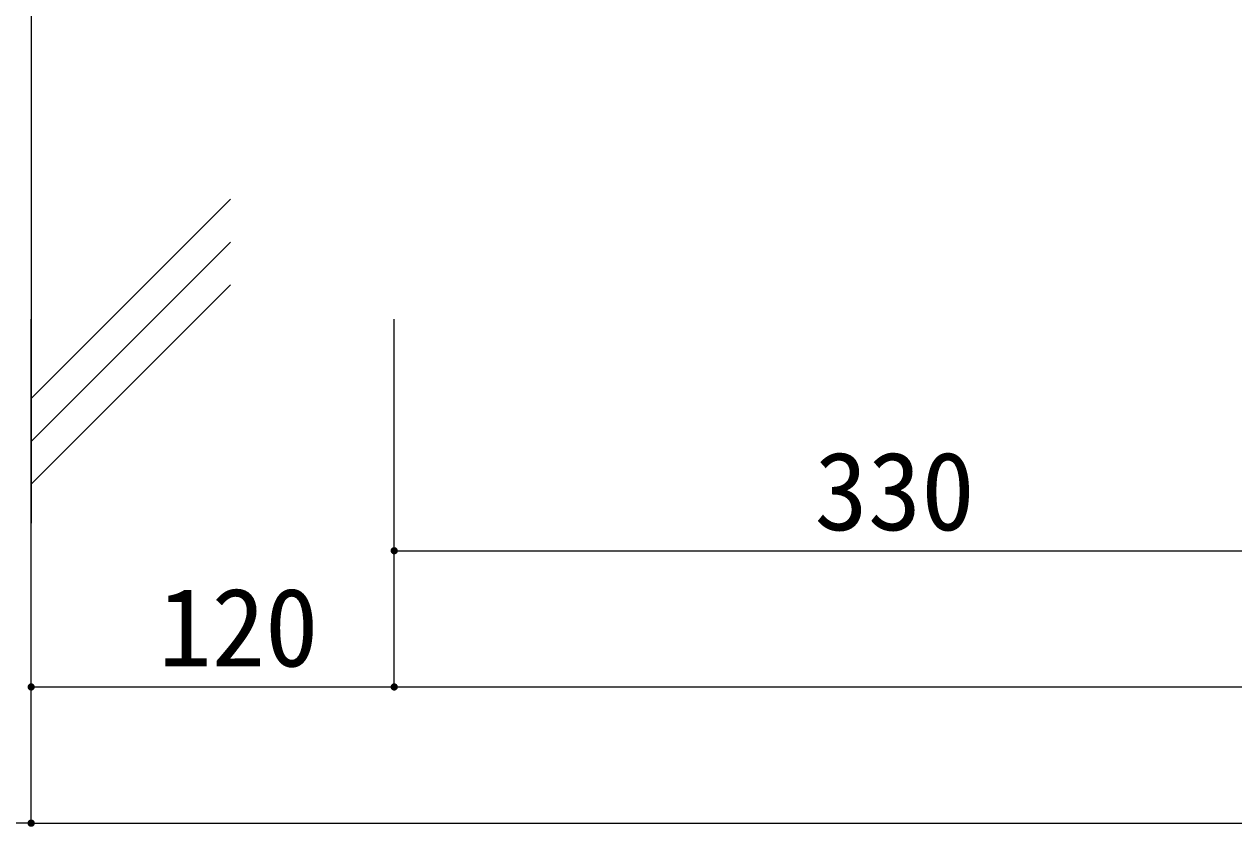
# Model space of a CAD drawing. Units: millimetres, scale not verified, with parts at other scales. Extents: x -10000 to 10000, y -6925 to 6925.
# Drawn here: x 2078 to 3410, y 2976 to 3860 of the extents above; entities that cross this region are included whole.
import ezdxf
from ezdxf.enums import TextEntityAlignment as Align

# ---------------------------------------------------------------- set-up
doc = ezdxf.new("R2010")
doc.units = ezdxf.units.MM
doc.header["$LTSCALE"] = 50
for name, color, linetype, lineweight in [('0-5_1-7', 7, 'Continuous', 9), ('1-1_2-7', 7, 'Continuous', 9), ('1-8_2-0', 7, 'Continuous', 9)]:
    doc.layers.add(name, color=color, linetype=linetype, lineweight=lineweight)
doc.styles.add('ＭＳ ゴシック', font='')
doc.styles.get('ＭＳ ゴシック').set_extended_font_data('MS Gothic')

msp = doc.modelspace()

# ---------------------------------------------------------------- linework, layer by layer
at = {"layer": '1-1_2-7', "color": 3}
for p, q in [((2085.43, 3155), (2085.43, 3534.94)), ((2085.43, 2980), (2085.43, 3534.94)), ((2485.43, 3280), (2485.43, 3534.94)), ((2485.43, 3130), (2485.43, 3534.94)), ((2085.43, 3030), (2085.43, 3409.59)), ((2085.43, 2980), (2085.43, 3382.22)), ((2485.43, 3280), (3585.47, 3280)), ((2085.43, 3130), (2485.43, 3130)), ((2485.43, 3130), (5485.43, 3130)), ((2085.43, 2980), (-2914.57, 2980)), ((2085.43, 2980), (5485.43, 2980))]:
    msp.add_line(p, q, dxfattribs=at)
at = {"layer": '1-1_2-7'}
for points in [[(2481.43, 3280), (2482.06, 3282.14), (2485.43, 3280)], [(2481.43, 3280), (2481.81, 3281.7), (2482.06, 3282.14)], [(2481.43, 3280), (2481.63, 3281.24), (2481.81, 3281.7)], [(2481.43, 3280), (2481.5, 3280.75), (2481.63, 3281.24)], [(2481.43, 3280), (2481.44, 3280.25), (2481.5, 3280.75)], [(2485.43, 3276), (2481.43, 3280), (2485.43, 3280)], [(2485.43, 3276), (2481.47, 3279.5), (2481.43, 3280)], [(2485.43, 3276), (2481.56, 3279), (2481.47, 3279.5)], [(2485.43, 3276), (2481.71, 3278.53), (2481.56, 3279)], [(2485.18, 3276.01), (2481.71, 3278.53), (2485.43, 3276)], [(2484.68, 3276.07), (2481.71, 3278.53), (2485.18, 3276.01)], [(2484.68, 3276.07), (2481.93, 3278.07), (2481.71, 3278.53)], [(2485.43, 3280), (2482.06, 3282.14), (2482.35, 3282.55)], [(2485.43, 3280), (2482.35, 3282.55), (2482.7, 3282.91)], [(2485.43, 3280), (2482.7, 3282.91), (2483.08, 3283.24)], [(2485.43, 3280), (2483.08, 3283.24), (2483.51, 3283.5)], [(2485.43, 3280), (2483.51, 3283.5), (2483.96, 3283.72)], [(2485.43, 3280), (2483.96, 3283.72), (2484.44, 3283.87)], [(2485.43, 3280), (2484.44, 3283.87), (2484.93, 3283.97)], [(2485.43, 3280), (2484.93, 3283.97), (2485.43, 3284)], [(2489.31, 3280.99), (2485.43, 3284), (2485.68, 3283.99)], [(2489.31, 3280.99), (2485.43, 3280), (2485.43, 3284)], [(2489.4, 3280.5), (2485.43, 3280), (2489.31, 3280.99)], [(2489.43, 3280), (2485.43, 3280), (2489.4, 3280.5)], [(2489.43, 3279.75), (2485.43, 3280), (2489.43, 3280)], [(2489.36, 3279.25), (2485.43, 3280), (2489.43, 3279.75)], [(2489.24, 3278.76), (2485.43, 3280), (2489.36, 3279.25)], [(2489.05, 3278.3), (2485.43, 3280), (2489.24, 3278.76)], [(2488.81, 3277.86), (2485.43, 3280), (2489.05, 3278.3)], [(2488.52, 3277.45), (2485.43, 3280), (2488.81, 3277.86)], [(2488.52, 3277.45), (2485.43, 3276), (2485.43, 3280)], [(2489.15, 3281.47), (2485.68, 3283.99), (2486.18, 3283.93)], [(2489.31, 3280.99), (2485.68, 3283.99), (2489.15, 3281.47)], [(2488.94, 3281.93), (2486.18, 3283.93), (2486.67, 3283.8)], [(2489.15, 3281.47), (2486.18, 3283.93), (2488.94, 3281.93)], [(2488.67, 3282.35), (2486.67, 3283.8), (2487.14, 3283.62)], [(2488.94, 3281.93), (2486.67, 3283.8), (2488.67, 3282.35)], [(2488.35, 3282.74), (2487.14, 3283.62), (2487.58, 3283.38)], [(2488.67, 3282.35), (2487.14, 3283.62), (2488.35, 3282.74)], [(2488.35, 3282.74), (2487.58, 3283.38), (2487.98, 3283.08)], [(2484.2, 3276.19), (2481.93, 3278.07), (2484.68, 3276.07)], [(2484.2, 3276.19), (2482.2, 3277.65), (2481.93, 3278.07)], [(2483.73, 3276.38), (2482.2, 3277.65), (2484.2, 3276.19)], [(2483.73, 3276.38), (2482.52, 3277.26), (2482.2, 3277.65)], [(2483.29, 3276.62), (2482.52, 3277.26), (2483.73, 3276.38)], [(2483.29, 3276.62), (2482.88, 3276.92), (2482.52, 3277.26)], [(2488.17, 3277.08), (2485.43, 3276), (2488.52, 3277.45)], [(2487.78, 3276.76), (2485.43, 3276), (2488.17, 3277.08)], [(2487.36, 3276.49), (2485.43, 3276), (2487.78, 3276.76)], [(2486.91, 3276.28), (2485.43, 3276), (2487.36, 3276.49)], [(2486.43, 3276.12), (2485.43, 3276), (2486.91, 3276.28)], [(2485.93, 3276.03), (2485.43, 3276), (2486.43, 3276.12)], [(2081.43, 3130), (2082.06, 3132.14), (2085.43, 3130)], [(2081.43, 3130), (2081.81, 3131.7), (2082.06, 3132.14)], [(2085.43, 3130), (2082.06, 3132.14), (2082.35, 3132.55)], [(2085.43, 3130), (2082.35, 3132.55), (2082.7, 3132.91)], [(2085.43, 3130), (2082.7, 3132.91), (2083.08, 3133.24)], [(2085.43, 3130), (2083.08, 3133.24), (2083.51, 3133.5)], [(2085.43, 3130), (2083.51, 3133.5), (2083.96, 3133.72)], [(2085.43, 3130), (2083.96, 3133.72), (2084.44, 3133.87)], [(2085.43, 3130), (2084.44, 3133.87), (2084.93, 3133.97)], [(2085.43, 3130), (2084.93, 3133.97), (2085.43, 3134)], [(2089.15, 3131.47), (2085.43, 3134), (2085.68, 3133.99)], [(2089.15, 3131.47), (2085.43, 3130), (2085.43, 3134)], [(2088.94, 3131.93), (2085.68, 3133.99), (2086.18, 3133.93)], [(2089.15, 3131.47), (2085.68, 3133.99), (2088.94, 3131.93)], [(2088.67, 3132.35), (2086.18, 3133.93), (2086.67, 3133.8)], [(2088.94, 3131.93), (2086.18, 3133.93), (2088.67, 3132.35)], [(2088.35, 3132.74), (2086.67, 3133.8), (2087.14, 3133.62)], [(2088.67, 3132.35), (2086.67, 3133.8), (2088.35, 3132.74)], [(2087.98, 3133.08), (2087.14, 3133.62), (2087.58, 3133.38)], [(2088.35, 3132.74), (2087.14, 3133.62), (2087.98, 3133.08)], [(2481.43, 3130), (2482.06, 3132.14), (2485.43, 3130)], [(2481.43, 3130), (2481.81, 3131.7), (2482.06, 3132.14)], [(2485.43, 3130), (2482.06, 3132.14), (2482.35, 3132.55)], [(2485.43, 3130), (2482.35, 3132.55), (2482.7, 3132.91)], [(2485.43, 3130), (2482.7, 3132.91), (2483.08, 3133.24)], [(2485.43, 3130), (2483.08, 3133.24), (2483.51, 3133.5)], [(2485.43, 3130), (2483.51, 3133.5), (2483.96, 3133.72)], [(2485.43, 3130), (2483.96, 3133.72), (2484.44, 3133.87)], [(2485.43, 3130), (2484.44, 3133.87), (2484.93, 3133.97)], [(2485.43, 3130), (2484.93, 3133.97), (2485.43, 3134)], [(2489.31, 3130.99), (2485.43, 3134), (2485.68, 3133.99)], [(2489.4, 3130.5), (2485.43, 3134), (2489.31, 3130.99)], [(2489.4, 3130.5), (2485.43, 3130), (2485.43, 3134)], [(2489.15, 3131.47), (2485.68, 3133.99), (2486.18, 3133.93)], [(2489.31, 3130.99), (2485.68, 3133.99), (2489.15, 3131.47)], [(2488.94, 3131.93), (2486.18, 3133.93), (2486.67, 3133.8)], [(2489.15, 3131.47), (2486.18, 3133.93), (2488.94, 3131.93)], [(2488.67, 3132.35), (2486.67, 3133.8), (2487.14, 3133.62)], [(2488.94, 3131.93), (2486.67, 3133.8), (2488.67, 3132.35)], [(2488.35, 3132.74), (2487.14, 3133.62), (2487.58, 3133.38)], [(2488.67, 3132.35), (2487.14, 3133.62), (2488.35, 3132.74)], [(2488.35, 3132.74), (2487.58, 3133.38), (2487.98, 3133.08)], [(2081.43, 3130), (2081.63, 3131.24), (2081.81, 3131.7)], [(2081.43, 3130), (2081.5, 3130.75), (2081.63, 3131.24)], [(2081.43, 3130), (2081.44, 3130.25), (2081.5, 3130.75)], [(2085.43, 3126), (2081.43, 3130), (2085.43, 3130)], [(2085.43, 3126), (2081.47, 3129.5), (2081.43, 3130)], [(2085.43, 3126), (2081.56, 3129), (2081.47, 3129.5)], [(2085.43, 3126), (2081.71, 3128.53), (2081.56, 3129)], [(2085.43, 3126), (2081.93, 3128.07), (2081.71, 3128.53)], [(2085.18, 3126.01), (2081.93, 3128.07), (2085.43, 3126)], [(2084.68, 3126.07), (2081.93, 3128.07), (2085.18, 3126.01)], [(2084.68, 3126.07), (2082.2, 3127.65), (2081.93, 3128.07)], [(2084.2, 3126.19), (2082.2, 3127.65), (2084.68, 3126.07)], [(2084.2, 3126.19), (2082.52, 3127.26), (2082.2, 3127.65)], [(2083.73, 3126.38), (2082.52, 3127.26), (2084.2, 3126.19)], [(2083.73, 3126.38), (2082.88, 3126.92), (2082.52, 3127.26)], [(2083.29, 3126.62), (2082.88, 3126.92), (2083.73, 3126.38)], [(2089.31, 3130.99), (2085.43, 3130), (2089.15, 3131.47)], [(2089.4, 3130.5), (2085.43, 3130), (2089.31, 3130.99)], [(2089.43, 3130), (2085.43, 3130), (2089.4, 3130.5)], [(2089.43, 3129.75), (2085.43, 3130), (2089.43, 3130)], [(2089.36, 3129.25), (2085.43, 3130), (2089.43, 3129.75)], [(2089.24, 3128.76), (2085.43, 3130), (2089.36, 3129.25)], [(2089.05, 3128.3), (2085.43, 3130), (2089.24, 3128.76)], [(2088.81, 3127.86), (2085.43, 3130), (2089.05, 3128.3)], [(2088.52, 3127.45), (2085.43, 3130), (2088.81, 3127.86)], [(2088.52, 3127.45), (2085.43, 3126), (2085.43, 3130)], [(2088.17, 3127.08), (2085.43, 3126), (2088.52, 3127.45)], [(2087.78, 3126.76), (2085.43, 3126), (2088.17, 3127.08)], [(2087.36, 3126.49), (2085.43, 3126), (2087.78, 3126.76)], [(2086.91, 3126.28), (2085.43, 3126), (2087.36, 3126.49)], [(2086.43, 3126.12), (2085.43, 3126), (2086.91, 3126.28)], [(2085.93, 3126.03), (2085.43, 3126), (2086.43, 3126.12)], [(2481.43, 3130), (2481.63, 3131.24), (2481.81, 3131.7)], [(2481.43, 3130), (2481.5, 3130.75), (2481.63, 3131.24)], [(2481.43, 3130), (2481.44, 3130.25), (2481.5, 3130.75)], [(2485.43, 3126), (2481.43, 3130), (2485.43, 3130)], [(2485.43, 3126), (2481.47, 3129.5), (2481.43, 3130)], [(2485.43, 3126), (2481.56, 3129), (2481.47, 3129.5)], [(2485.18, 3126.01), (2481.56, 3129), (2485.43, 3126)], [(2485.18, 3126.01), (2481.71, 3128.53), (2481.56, 3129)], [(2484.68, 3126.07), (2481.71, 3128.53), (2485.18, 3126.01)], [(2484.68, 3126.07), (2481.93, 3128.07), (2481.71, 3128.53)], [(2484.2, 3126.19), (2481.93, 3128.07), (2484.68, 3126.07)], [(2484.2, 3126.19), (2482.2, 3127.65), (2481.93, 3128.07)], [(2483.73, 3126.38), (2482.2, 3127.65), (2484.2, 3126.19)], [(2483.73, 3126.38), (2482.52, 3127.26), (2482.2, 3127.65)], [(2483.29, 3126.62), (2482.52, 3127.26), (2483.73, 3126.38)], [(2483.29, 3126.62), (2482.88, 3126.92), (2482.52, 3127.26)], [(2489.43, 3130), (2485.43, 3130), (2489.4, 3130.5)], [(2489.43, 3129.75), (2485.43, 3130), (2489.43, 3130)], [(2489.36, 3129.25), (2485.43, 3130), (2489.43, 3129.75)], [(2489.24, 3128.76), (2485.43, 3130), (2489.36, 3129.25)], [(2489.05, 3128.3), (2485.43, 3130), (2489.24, 3128.76)], [(2488.81, 3127.86), (2485.43, 3130), (2489.05, 3128.3)], [(2488.52, 3127.45), (2485.43, 3130), (2488.81, 3127.86)], [(2488.52, 3127.45), (2485.43, 3126), (2485.43, 3130)], [(2488.17, 3127.08), (2485.43, 3126), (2488.52, 3127.45)], [(2487.78, 3126.76), (2485.43, 3126), (2488.17, 3127.08)], [(2487.36, 3126.49), (2485.43, 3126), (2487.78, 3126.76)], [(2486.91, 3126.28), (2485.43, 3126), (2487.36, 3126.49)], [(2486.43, 3126.12), (2485.43, 3126), (2486.91, 3126.28)], [(2485.93, 3126.03), (2485.43, 3126), (2486.43, 3126.12)], [(2081.43, 2980), (2082.06, 2982.14), (2085.43, 2980)], [(2081.43, 2980), (2081.81, 2981.7), (2082.06, 2982.14)], [(2081.43, 2980), (2082.06, 2982.14), (2085.43, 2980)], [(2081.43, 2980), (2081.81, 2981.7), (2082.06, 2982.14)], [(2081.43, 2980), (2082.06, 2982.14), (2085.43, 2980)], [(2081.43, 2980), (2081.81, 2981.7), (2082.06, 2982.14)], [(2081.43, 2980), (2081.63, 2981.24), (2081.81, 2981.7)], [(2081.43, 2980), (2081.63, 2981.24), (2081.81, 2981.7)], [(2081.43, 2980), (2081.63, 2981.24), (2081.81, 2981.7)], [(2081.43, 2980), (2081.5, 2980.75), (2081.63, 2981.24)], [(2081.43, 2980), (2081.5, 2980.75), (2081.63, 2981.24)], [(2081.43, 2980), (2081.5, 2980.75), (2081.63, 2981.24)], [(2081.43, 2980), (2081.44, 2980.25), (2081.5, 2980.75)], [(2081.43, 2980), (2081.44, 2980.25), (2081.5, 2980.75)], [(2081.43, 2980), (2081.44, 2980.25), (2081.5, 2980.75)], [(2085.43, 2976), (2081.43, 2980), (2085.43, 2980)], [(2085.43, 2976), (2081.47, 2979.5), (2081.43, 2980)], [(2085.43, 2976), (2081.43, 2980), (2085.43, 2980)], [(2085.43, 2976), (2081.47, 2979.5), (2081.43, 2980)], [(2085.43, 2976), (2081.43, 2980), (2085.43, 2980)], [(2085.43, 2976), (2081.47, 2979.5), (2081.43, 2980)], [(2085.43, 2976), (2081.56, 2979), (2081.47, 2979.5)], [(2085.43, 2976), (2081.56, 2979), (2081.47, 2979.5)], [(2085.43, 2976), (2081.56, 2979), (2081.47, 2979.5)], [(2085.43, 2976), (2081.71, 2978.53), (2081.56, 2979)], [(2085.43, 2976), (2081.71, 2978.53), (2081.56, 2979)], [(2085.43, 2976), (2081.71, 2978.53), (2081.56, 2979)], [(2085.18, 2976.01), (2081.71, 2978.53), (2085.43, 2976)], [(2085.18, 2976.01), (2081.93, 2978.07), (2081.71, 2978.53)], [(2085.18, 2976.01), (2081.71, 2978.53), (2085.43, 2976)], [(2085.18, 2976.01), (2081.93, 2978.07), (2081.71, 2978.53)], [(2085.18, 2976.01), (2081.71, 2978.53), (2085.43, 2976)], [(2085.18, 2976.01), (2081.93, 2978.07), (2081.71, 2978.53)], [(2084.68, 2976.07), (2081.93, 2978.07), (2085.18, 2976.01)], [(2084.68, 2976.07), (2082.2, 2977.65), (2081.93, 2978.07)], [(2084.68, 2976.07), (2081.93, 2978.07), (2085.18, 2976.01)], [(2084.68, 2976.07), (2082.2, 2977.65), (2081.93, 2978.07)], [(2084.68, 2976.07), (2081.93, 2978.07), (2085.18, 2976.01)], [(2084.68, 2976.07), (2082.2, 2977.65), (2081.93, 2978.07)], [(2085.43, 2980), (2082.06, 2982.14), (2082.35, 2982.55)], [(2085.43, 2980), (2082.06, 2982.14), (2082.35, 2982.55)], [(2085.43, 2980), (2082.06, 2982.14), (2082.35, 2982.55)], [(2084.2, 2976.19), (2082.2, 2977.65), (2084.68, 2976.07)], [(2084.2, 2976.19), (2082.52, 2977.26), (2082.2, 2977.65)], [(2084.2, 2976.19), (2082.2, 2977.65), (2084.68, 2976.07)], [(2084.2, 2976.19), (2082.52, 2977.26), (2082.2, 2977.65)], [(2084.2, 2976.19), (2082.2, 2977.65), (2084.68, 2976.07)], [(2084.2, 2976.19), (2082.52, 2977.26), (2082.2, 2977.65)], [(2085.43, 2980), (2082.35, 2982.55), (2082.7, 2982.91)], [(2085.43, 2980), (2082.35, 2982.55), (2082.7, 2982.91)], [(2085.43, 2980), (2082.35, 2982.55), (2082.7, 2982.91)], [(2083.73, 2976.38), (2082.52, 2977.26), (2084.2, 2976.19)], [(2083.73, 2976.38), (2082.88, 2976.92), (2082.52, 2977.26)], [(2083.73, 2976.38), (2082.52, 2977.26), (2084.2, 2976.19)], [(2083.73, 2976.38), (2082.88, 2976.92), (2082.52, 2977.26)], [(2083.73, 2976.38), (2082.52, 2977.26), (2084.2, 2976.19)], [(2083.73, 2976.38), (2082.88, 2976.92), (2082.52, 2977.26)], [(2085.43, 2980), (2082.7, 2982.91), (2083.08, 2983.24)], [(2085.43, 2980), (2082.7, 2982.91), (2083.08, 2983.24)], [(2085.43, 2980), (2082.7, 2982.91), (2083.08, 2983.24)], [(2083.29, 2976.62), (2082.88, 2976.92), (2083.73, 2976.38)], [(2083.29, 2976.62), (2082.88, 2976.92), (2083.73, 2976.38)], [(2083.29, 2976.62), (2082.88, 2976.92), (2083.73, 2976.38)], [(2085.43, 2980), (2083.08, 2983.24), (2083.51, 2983.5)], [(2085.43, 2980), (2083.08, 2983.24), (2083.51, 2983.5)], [(2085.43, 2980), (2083.08, 2983.24), (2083.51, 2983.5)], [(2085.43, 2980), (2083.51, 2983.5), (2083.96, 2983.72)], [(2085.43, 2980), (2083.51, 2983.5), (2083.96, 2983.72)], [(2085.43, 2980), (2083.51, 2983.5), (2083.96, 2983.72)], [(2085.43, 2980), (2083.96, 2983.72), (2084.44, 2983.87)], [(2085.43, 2980), (2083.96, 2983.72), (2084.44, 2983.87)], [(2085.43, 2980), (2083.96, 2983.72), (2084.44, 2983.87)], [(2085.43, 2980), (2084.44, 2983.87), (2084.93, 2983.97)], [(2085.43, 2980), (2084.44, 2983.87), (2084.93, 2983.97)], [(2085.43, 2980), (2084.44, 2983.87), (2084.93, 2983.97)], [(2085.43, 2980), (2084.93, 2983.97), (2085.43, 2984)], [(2085.43, 2980), (2084.93, 2983.97), (2085.43, 2984)], [(2085.43, 2980), (2084.93, 2983.97), (2085.43, 2984)], [(2089.15, 2981.47), (2085.43, 2984), (2085.68, 2983.99)], [(2089.31, 2980.99), (2085.43, 2984), (2089.15, 2981.47)], [(2089.31, 2980.99), (2085.43, 2980), (2085.43, 2984)], [(2089.15, 2981.47), (2085.43, 2984), (2085.68, 2983.99)], [(2089.31, 2980.99), (2085.43, 2984), (2089.15, 2981.47)], [(2089.31, 2980.99), (2085.43, 2980), (2085.43, 2984)], [(2089.15, 2981.47), (2085.43, 2984), (2085.68, 2983.99)], [(2089.31, 2980.99), (2085.43, 2984), (2089.15, 2981.47)], [(2089.31, 2980.99), (2085.43, 2980), (2085.43, 2984)], [(2089.4, 2980.5), (2085.43, 2980), (2089.31, 2980.99)], [(2089.4, 2980.5), (2085.43, 2980), (2089.31, 2980.99)], [(2089.4, 2980.5), (2085.43, 2980), (2089.31, 2980.99)], [(2089.43, 2980), (2085.43, 2980), (2089.4, 2980.5)], [(2089.43, 2980), (2085.43, 2980), (2089.4, 2980.5)], [(2089.43, 2980), (2085.43, 2980), (2089.4, 2980.5)], [(2089.43, 2979.75), (2085.43, 2980), (2089.43, 2980)], [(2089.36, 2979.25), (2085.43, 2980), (2089.43, 2979.75)], [(2089.24, 2978.76), (2085.43, 2980), (2089.36, 2979.25)], [(2089.05, 2978.3), (2085.43, 2980), (2089.24, 2978.76)], [(2088.81, 2977.86), (2085.43, 2980), (2089.05, 2978.3)], [(2088.52, 2977.45), (2085.43, 2980), (2088.81, 2977.86)], [(2088.52, 2977.45), (2085.43, 2976), (2085.43, 2980)], [(2089.43, 2979.75), (2085.43, 2980), (2089.43, 2980)], [(2089.36, 2979.25), (2085.43, 2980), (2089.43, 2979.75)], [(2089.24, 2978.76), (2085.43, 2980), (2089.36, 2979.25)], [(2089.05, 2978.3), (2085.43, 2980), (2089.24, 2978.76)], [(2088.81, 2977.86), (2085.43, 2980), (2089.05, 2978.3)], [(2088.52, 2977.45), (2085.43, 2980), (2088.81, 2977.86)], [(2088.52, 2977.45), (2085.43, 2976), (2085.43, 2980)], [(2089.43, 2979.75), (2085.43, 2980), (2089.43, 2980)], [(2089.36, 2979.25), (2085.43, 2980), (2089.43, 2979.75)], [(2089.24, 2978.76), (2085.43, 2980), (2089.36, 2979.25)], [(2089.05, 2978.3), (2085.43, 2980), (2089.24, 2978.76)], [(2088.81, 2977.86), (2085.43, 2980), (2089.05, 2978.3)], [(2088.52, 2977.45), (2085.43, 2980), (2088.81, 2977.86)], [(2088.52, 2977.45), (2085.43, 2976), (2085.43, 2980)], [(2088.17, 2977.08), (2085.43, 2976), (2088.52, 2977.45)], [(2088.17, 2977.08), (2085.43, 2976), (2088.52, 2977.45)], [(2088.17, 2977.08), (2085.43, 2976), (2088.52, 2977.45)], [(2087.78, 2976.76), (2085.43, 2976), (2088.17, 2977.08)], [(2087.78, 2976.76), (2085.43, 2976), (2088.17, 2977.08)], [(2087.78, 2976.76), (2085.43, 2976), (2088.17, 2977.08)], [(2087.36, 2976.49), (2085.43, 2976), (2087.78, 2976.76)], [(2087.36, 2976.49), (2085.43, 2976), (2087.78, 2976.76)], [(2087.36, 2976.49), (2085.43, 2976), (2087.78, 2976.76)], [(2086.91, 2976.28), (2085.43, 2976), (2087.36, 2976.49)], [(2086.91, 2976.28), (2085.43, 2976), (2087.36, 2976.49)], [(2086.91, 2976.28), (2085.43, 2976), (2087.36, 2976.49)], [(2086.43, 2976.12), (2085.43, 2976), (2086.91, 2976.28)], [(2086.43, 2976.12), (2085.43, 2976), (2086.91, 2976.28)], [(2086.43, 2976.12), (2085.43, 2976), (2086.91, 2976.28)], [(2085.93, 2976.03), (2085.43, 2976), (2086.43, 2976.12)], [(2085.93, 2976.03), (2085.43, 2976), (2086.43, 2976.12)], [(2085.93, 2976.03), (2085.43, 2976), (2086.43, 2976.12)], [(2088.94, 2981.93), (2085.68, 2983.99), (2086.18, 2983.93)], [(2089.15, 2981.47), (2085.68, 2983.99), (2088.94, 2981.93)], [(2088.94, 2981.93), (2085.68, 2983.99), (2086.18, 2983.93)], [(2089.15, 2981.47), (2085.68, 2983.99), (2088.94, 2981.93)], [(2088.94, 2981.93), (2085.68, 2983.99), (2086.18, 2983.93)], [(2089.15, 2981.47), (2085.68, 2983.99), (2088.94, 2981.93)], [(2088.67, 2982.35), (2086.18, 2983.93), (2086.67, 2983.8)], [(2088.94, 2981.93), (2086.18, 2983.93), (2088.67, 2982.35)], [(2088.67, 2982.35), (2086.18, 2983.93), (2086.67, 2983.8)], [(2088.94, 2981.93), (2086.18, 2983.93), (2088.67, 2982.35)], [(2088.67, 2982.35), (2086.18, 2983.93), (2086.67, 2983.8)], [(2088.94, 2981.93), (2086.18, 2983.93), (2088.67, 2982.35)], [(2088.35, 2982.74), (2086.67, 2983.8), (2087.14, 2983.62)], [(2088.67, 2982.35), (2086.67, 2983.8), (2088.35, 2982.74)], [(2088.35, 2982.74), (2086.67, 2983.8), (2087.14, 2983.62)], [(2088.67, 2982.35), (2086.67, 2983.8), (2088.35, 2982.74)], [(2088.35, 2982.74), (2086.67, 2983.8), (2087.14, 2983.62)], [(2088.67, 2982.35), (2086.67, 2983.8), (2088.35, 2982.74)], [(2087.98, 2983.08), (2087.14, 2983.62), (2087.58, 2983.38)], [(2088.35, 2982.74), (2087.14, 2983.62), (2087.98, 2983.08)], [(2087.98, 2983.08), (2087.14, 2983.62), (2087.58, 2983.38)], [(2088.35, 2982.74), (2087.14, 2983.62), (2087.98, 2983.08)], [(2087.98, 2983.08), (2087.14, 2983.62), (2087.58, 2983.38)], [(2088.35, 2982.74), (2087.14, 2983.62), (2087.98, 2983.08)]]:
    msp.add_solid(points, dxfattribs=at)
at = {"layer": '1-8_2-0'}
for p, q in [((2085.43, 4769.78), (2085.43, 3310.53)), ((2085.43, 3447.55), (2304.91, 3667.03)), ((2085.43, 3400.41), (2304.91, 3619.89)), ((2085.43, 3353.27), (2304.91, 3572.75))]:
    msp.add_line(p, q, dxfattribs=at)

# ---------------------------------------------------------------- texts
at = {"layer": '0-5_1-7', "color": 4, "style": 'ＭＳ ゴシック'}
for s, p in [('330', (2948.45, 3276.63)), ('120', (2225.43, 3126.63))]:
    msp.add_text(s, height=86.51, dxfattribs=at).set_placement(p, align=Align.BOTTOM_LEFT)

doc.saveas('drawing.dxf')
